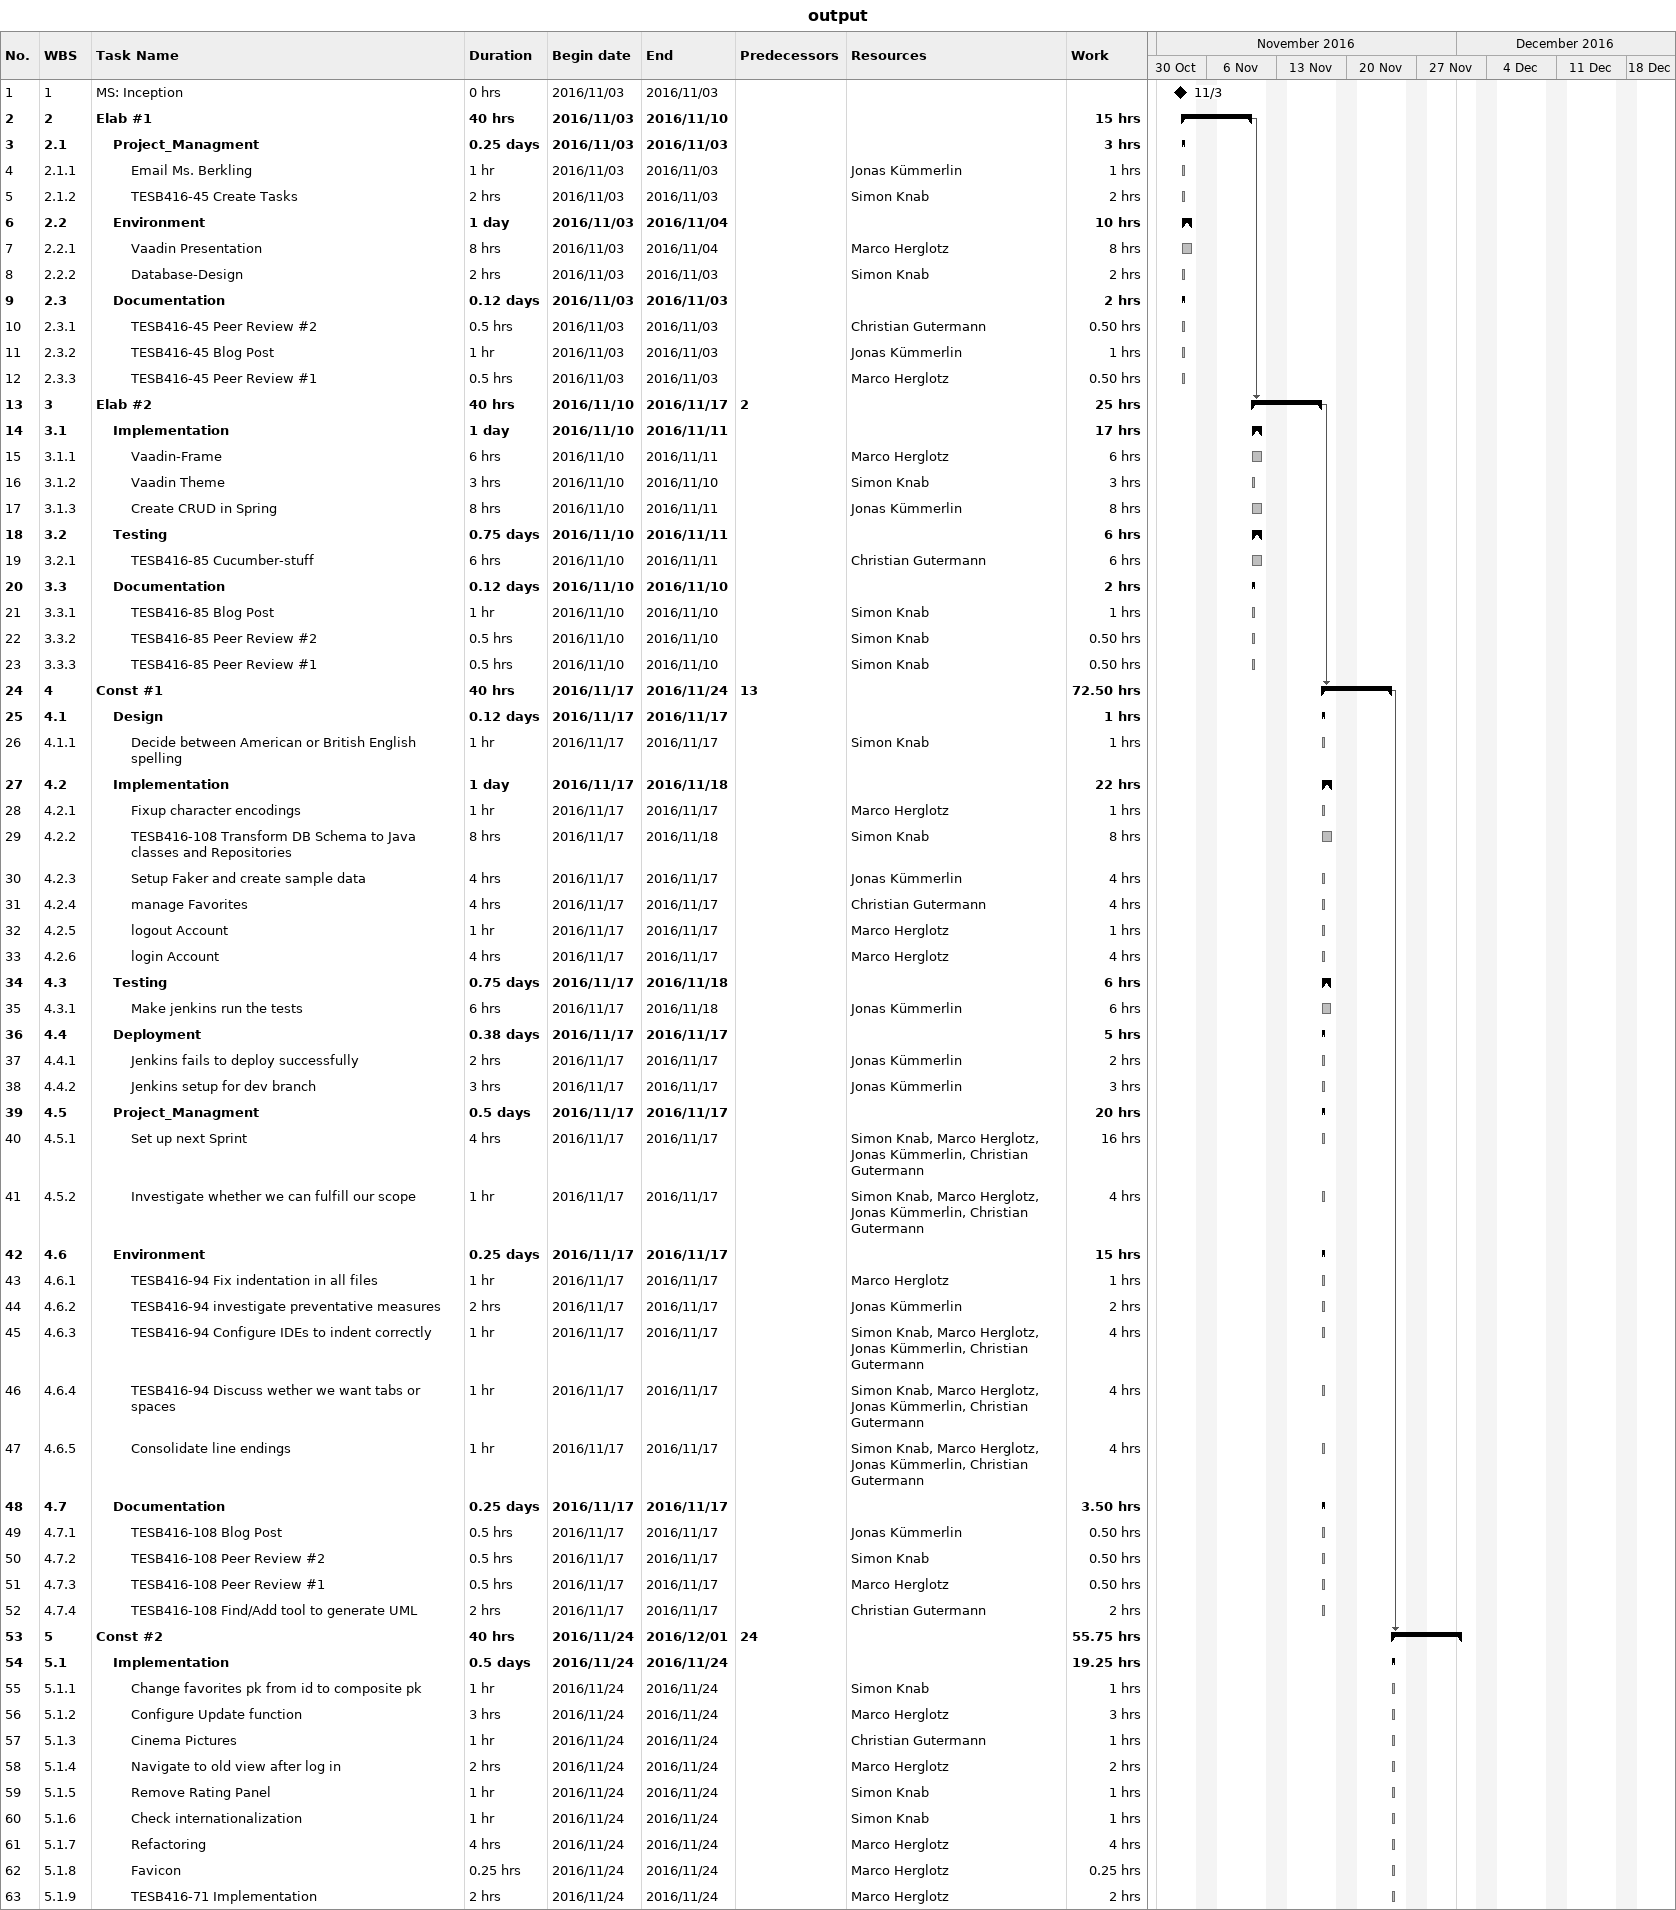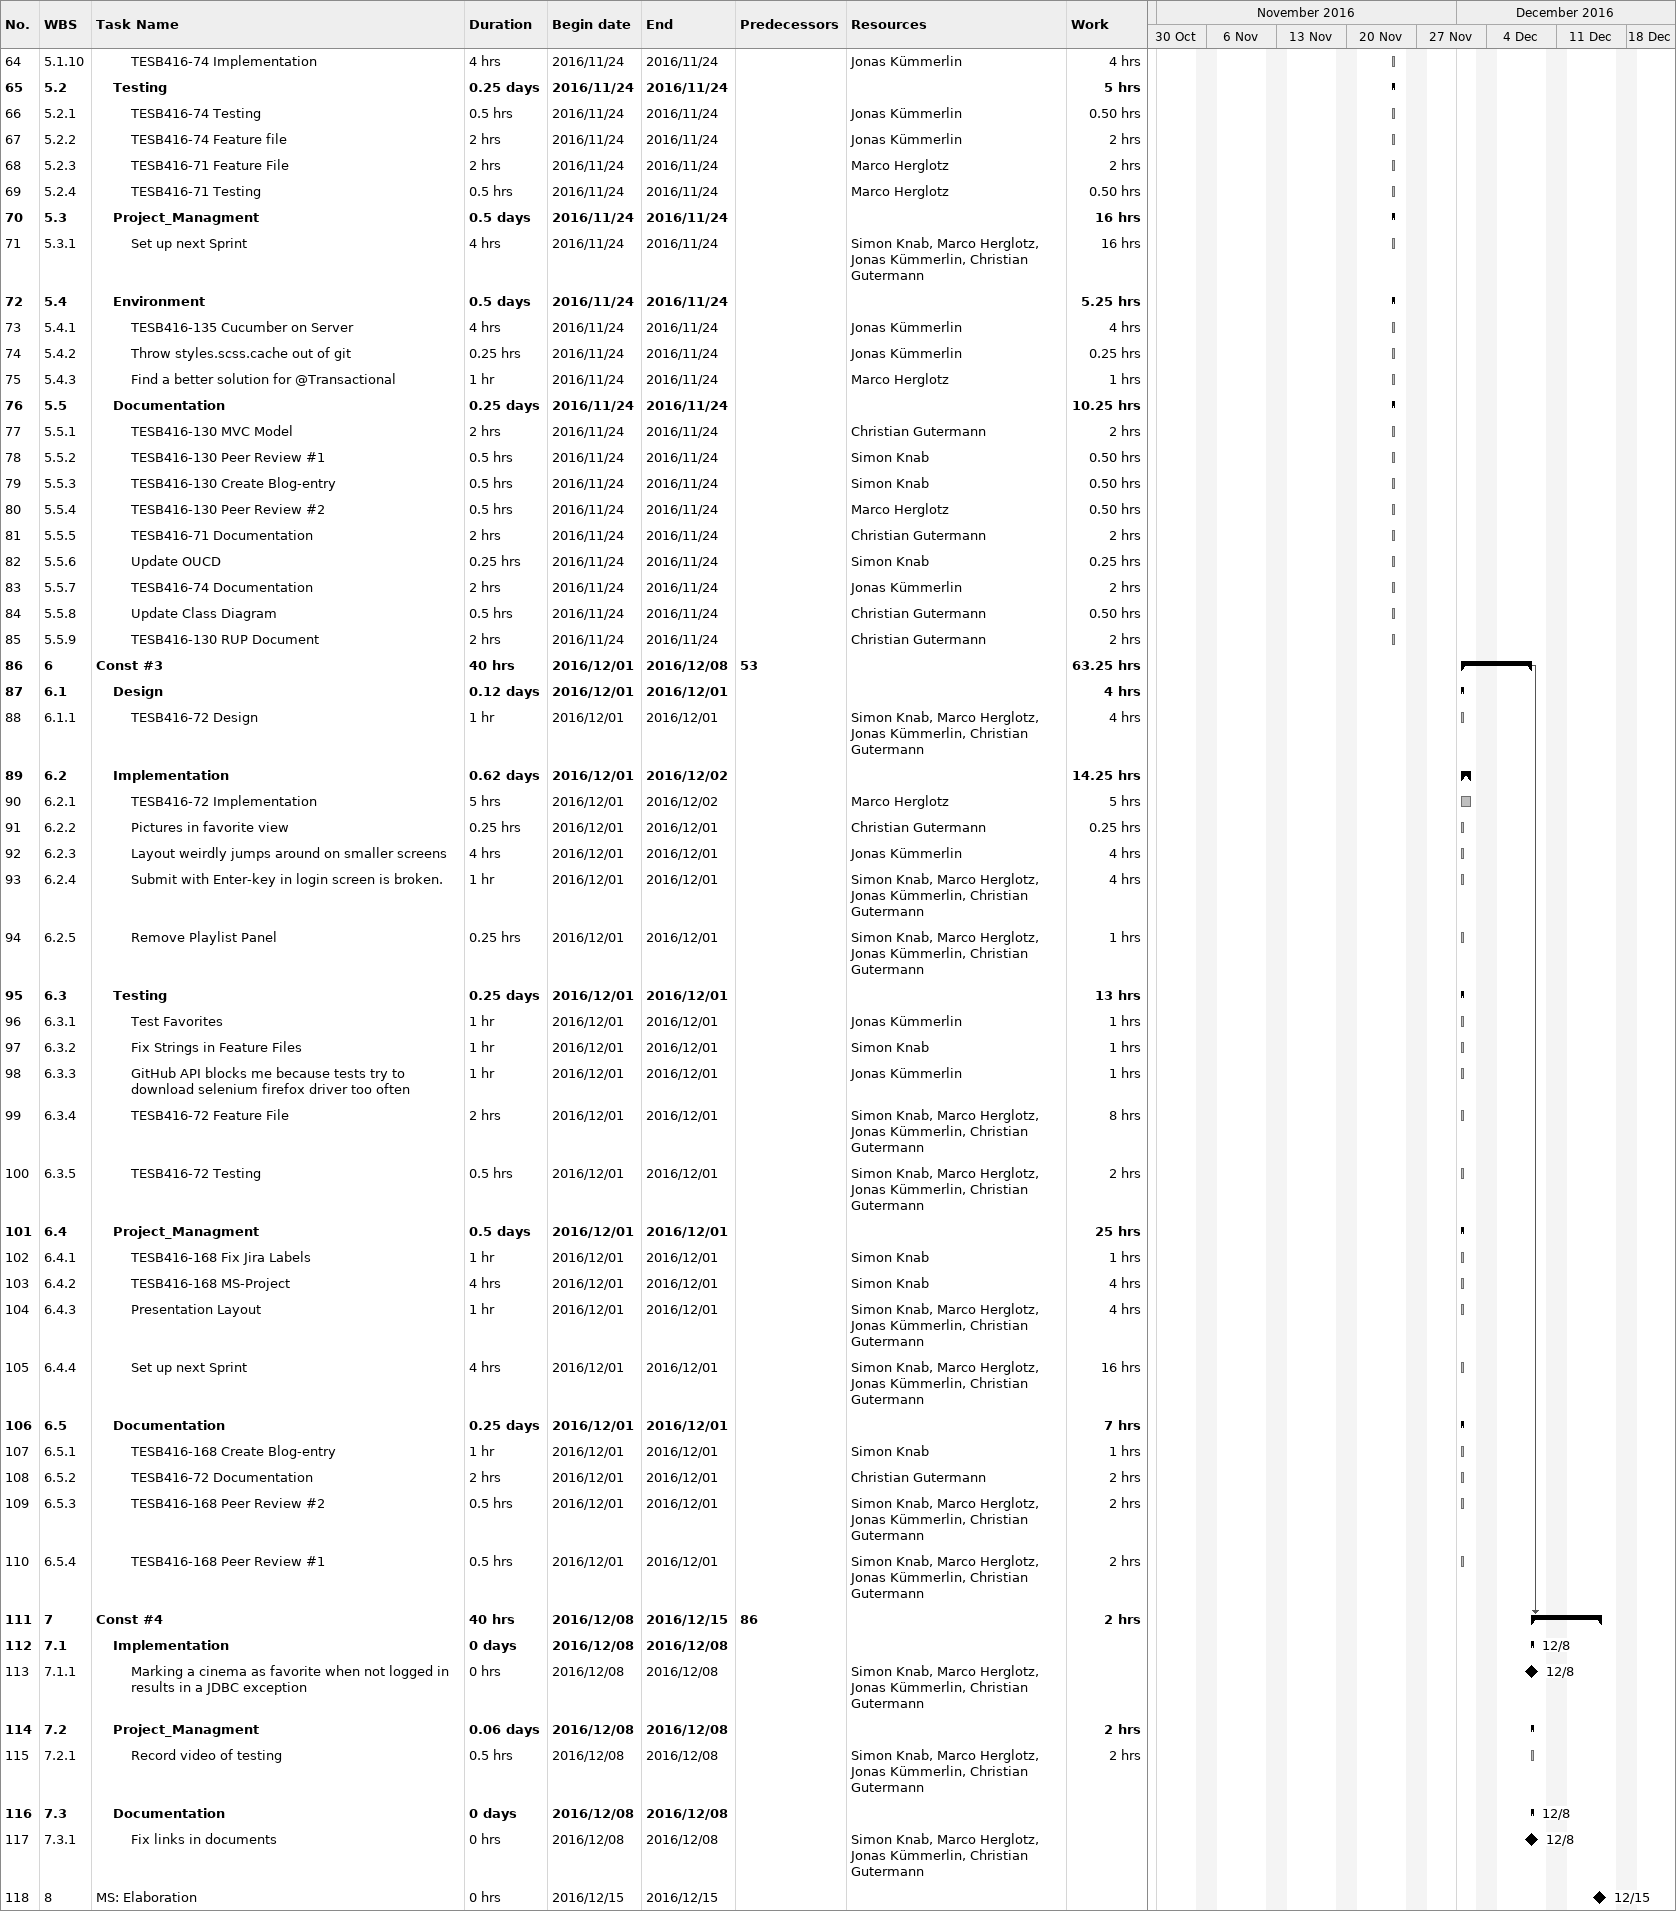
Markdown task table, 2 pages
output

| ID | WBS | Task | Duration | Start | Finish | Predecessors | Resources | Work (h) |
|---|---|---|---|---|---|---|---|---|
| 1 | 1 | MS: Inception | 0h | 2016-11-03 | 2016-11-03 |  |  |  |
| 2 | 2 | **Elab #1** | 40h | 2016-11-03 | 2016-11-10 |  |  | 15 |
| 3 | 2.1 | **Project_Managment** | 0.25d | 2016-11-03 | 2016-11-03 |  |  | 3 |
| 4 | 2.1.1 | Email Ms. Berkling | 1h | 2016-11-03 | 2016-11-03 |  | Jonas Kümmerlin | 1 |
| 5 | 2.1.2 | TESB416-45 Create Tasks | 2h | 2016-11-03 | 2016-11-03 |  | Simon Knab | 2 |
| 6 | 2.2 | **Environment** | 1d | 2016-11-03 | 2016-11-04 |  |  | 10 |
| 7 | 2.2.1 | Vaadin Presentation | 8h | 2016-11-03 | 2016-11-04 |  | Marco Herglotz | 8 |
| 8 | 2.2.2 | Database-Design | 2h | 2016-11-03 | 2016-11-03 |  | Simon Knab | 2 |
| 9 | 2.3 | **Documentation** | 0.12d | 2016-11-03 | 2016-11-03 |  |  | 2 |
| 10 | 2.3.1 | TESB416-45 Peer Review #2 | 0.5h | 2016-11-03 | 2016-11-03 |  | Christian Gutermann | 0.50 |
| 11 | 2.3.2 | TESB416-45 Blog Post | 1h | 2016-11-03 | 2016-11-03 |  | Jonas Kümmerlin | 1 |
| 12 | 2.3.3 | TESB416-45 Peer Review #1 | 0.5h | 2016-11-03 | 2016-11-03 |  | Marco Herglotz | 0.50 |
| 13 | 3 | **Elab #2** | 40h | 2016-11-10 | 2016-11-17 | 2 |  | 25 |
| 14 | 3.1 | **Implementation** | 1d | 2016-11-10 | 2016-11-11 |  |  | 17 |
| 15 | 3.1.1 | Vaadin-Frame | 6h | 2016-11-10 | 2016-11-11 |  | Marco Herglotz | 6 |
| 16 | 3.1.2 | Vaadin Theme | 3h | 2016-11-10 | 2016-11-10 |  | Simon Knab | 3 |
| 17 | 3.1.3 | Create CRUD in Spring | 8h | 2016-11-10 | 2016-11-11 |  | Jonas Kümmerlin | 8 |
| 18 | 3.2 | **Testing** | 0.75d | 2016-11-10 | 2016-11-11 |  |  | 6 |
| 19 | 3.2.1 | TESB416-85 Cucumber-stuff | 6h | 2016-11-10 | 2016-11-11 |  | Christian Gutermann | 6 |
| 20 | 3.3 | **Documentation** | 0.12d | 2016-11-10 | 2016-11-10 |  |  | 2 |
| 21 | 3.3.1 | TESB416-85 Blog Post | 1h | 2016-11-10 | 2016-11-10 |  | Simon Knab | 1 |
| 22 | 3.3.2 | TESB416-85 Peer Review #2 | 0.5h | 2016-11-10 | 2016-11-10 |  | Simon Knab | 0.50 |
| 23 | 3.3.3 | TESB416-85 Peer Review #1 | 0.5h | 2016-11-10 | 2016-11-10 |  | Simon Knab | 0.50 |
| 24 | 4 | **Const #1** | 40h | 2016-11-17 | 2016-11-24 | 13 |  | 72.50 |
| 25 | 4.1 | **Design** | 0.12d | 2016-11-17 | 2016-11-17 |  |  | 1 |
| 26 | 4.1.1 | Decide between American or British English spelling | 1h | 2016-11-17 | 2016-11-17 |  | Simon Knab | 1 |
| 27 | 4.2 | **Implementation** | 1d | 2016-11-17 | 2016-11-18 |  |  | 22 |
| 28 | 4.2.1 | Fixup character encodings | 1h | 2016-11-17 | 2016-11-17 |  | Marco Herglotz | 1 |
| 29 | 4.2.2 | TESB416-108 Transform DB Schema to Java classes and Repositories | 8h | 2016-11-17 | 2016-11-18 |  | Simon Knab | 8 |
| 30 | 4.2.3 | Setup Faker and create sample data | 4h | 2016-11-17 | 2016-11-17 |  | Jonas Kümmerlin | 4 |
| 31 | 4.2.4 | manage Favorites | 4h | 2016-11-17 | 2016-11-17 |  | Christian Gutermann | 4 |
| 32 | 4.2.5 | logout Account | 1h | 2016-11-17 | 2016-11-17 |  | Marco Herglotz | 1 |
| 33 | 4.2.6 | login Account | 4h | 2016-11-17 | 2016-11-17 |  | Marco Herglotz | 4 |
| 34 | 4.3 | **Testing** | 0.75d | 2016-11-17 | 2016-11-18 |  |  | 6 |
| 35 | 4.3.1 | Make jenkins run the tests | 6h | 2016-11-17 | 2016-11-18 |  | Jonas Kümmerlin | 6 |
| 36 | 4.4 | **Deployment** | 0.38d | 2016-11-17 | 2016-11-17 |  |  | 5 |
| 37 | 4.4.1 | Jenkins fails to deploy successfully | 2h | 2016-11-17 | 2016-11-17 |  | Jonas Kümmerlin | 2 |
| 38 | 4.4.2 | Jenkins setup for dev branch | 3h | 2016-11-17 | 2016-11-17 |  | Jonas Kümmerlin | 3 |
| 39 | 4.5 | **Project_Managment** | 0.5d | 2016-11-17 | 2016-11-17 |  |  | 20 |
| 40 | 4.5.1 | Set up next Sprint | 4h | 2016-11-17 | 2016-11-17 |  | Simon Knab, Marco Herglotz, Jonas Kümmerlin, Christian Gutermann | 16 |
| 41 | 4.5.2 | Investigate whether we can fulfill our scope | 1h | 2016-11-17 | 2016-11-17 |  | Simon Knab, Marco Herglotz, Jonas Kümmerlin, Christian Gutermann | 4 |
| 42 | 4.6 | **Environment** | 0.25d | 2016-11-17 | 2016-11-17 |  |  | 15 |
| 43 | 4.6.1 | TESB416-94 Fix indentation in all files | 1h | 2016-11-17 | 2016-11-17 |  | Marco Herglotz | 1 |
| 44 | 4.6.2 | TESB416-94 investigate preventative measures | 2h | 2016-11-17 | 2016-11-17 |  | Jonas Kümmerlin | 2 |
| 45 | 4.6.3 | TESB416-94 Configure IDEs to indent correctly | 1h | 2016-11-17 | 2016-11-17 |  | Simon Knab, Marco Herglotz, Jonas Kümmerlin, Christian Gutermann | 4 |
| 46 | 4.6.4 | TESB416-94 Discuss wether we want tabs or spaces | 1h | 2016-11-17 | 2016-11-17 |  | Simon Knab, Marco Herglotz, Jonas Kümmerlin, Christian Gutermann | 4 |
| 47 | 4.6.5 | Consolidate line endings | 1h | 2016-11-17 | 2016-11-17 |  | Simon Knab, Marco Herglotz, Jonas Kümmerlin, Christian Gutermann | 4 |
| 48 | 4.7 | **Documentation** | 0.25d | 2016-11-17 | 2016-11-17 |  |  | 3.50 |
| 49 | 4.7.1 | TESB416-108 Blog Post | 0.5h | 2016-11-17 | 2016-11-17 |  | Jonas Kümmerlin | 0.50 |
| 50 | 4.7.2 | TESB416-108 Peer Review #2 | 0.5h | 2016-11-17 | 2016-11-17 |  | Simon Knab | 0.50 |
| 51 | 4.7.3 | TESB416-108 Peer Review #1 | 0.5h | 2016-11-17 | 2016-11-17 |  | Marco Herglotz | 0.50 |
| 52 | 4.7.4 | TESB416-108 Find/Add tool to generate UML | 2h | 2016-11-17 | 2016-11-17 |  | Christian Gutermann | 2 |
| 53 | 5 | **Const #2** | 40h | 2016-11-24 | 2016-12-01 | 24 |  | 55.75 |
| 54 | 5.1 | **Implementation** | 0.5d | 2016-11-24 | 2016-11-24 |  |  | 19.25 |
| 55 | 5.1.1 | Change favorites pk from id to composite pk | 1h | 2016-11-24 | 2016-11-24 |  | Simon Knab | 1 |
| 56 | 5.1.2 | Configure Update function | 3h | 2016-11-24 | 2016-11-24 |  | Marco Herglotz | 3 |
| 57 | 5.1.3 | Cinema Pictures | 1h | 2016-11-24 | 2016-11-24 |  | Christian Gutermann | 1 |
| 58 | 5.1.4 | Navigate to old view after log in | 2h | 2016-11-24 | 2016-11-24 |  | Marco Herglotz | 2 |
| 59 | 5.1.5 | Remove Rating Panel | 1h | 2016-11-24 | 2016-11-24 |  | Simon Knab | 1 |
| 60 | 5.1.6 | Check internationalization | 1h | 2016-11-24 | 2016-11-24 |  | Simon Knab | 1 |
| 61 | 5.1.7 | Refactoring | 4h | 2016-11-24 | 2016-11-24 |  | Marco Herglotz | 4 |
| 62 | 5.1.8 | Favicon | 0.25h | 2016-11-24 | 2016-11-24 |  | Marco Herglotz | 0.25 |
| 63 | 5.1.9 | TESB416-71 Implementation | 2h | 2016-11-24 | 2016-11-24 |  | Marco Herglotz | 2 |
| 64 | 5.1.10 | TESB416-74 Implementation | 4h | 2016-11-24 | 2016-11-24 |  | Jonas Kümmerlin | 4 |
| 65 | 5.2 | **Testing** | 0.25d | 2016-11-24 | 2016-11-24 |  |  | 5 |
| 66 | 5.2.1 | TESB416-74 Testing | 0.5h | 2016-11-24 | 2016-11-24 |  | Jonas Kümmerlin | 0.50 |
| 67 | 5.2.2 | TESB416-74 Feature file | 2h | 2016-11-24 | 2016-11-24 |  | Jonas Kümmerlin | 2 |
| 68 | 5.2.3 | TESB416-71 Feature File | 2h | 2016-11-24 | 2016-11-24 |  | Marco Herglotz | 2 |
| 69 | 5.2.4 | TESB416-71 Testing | 0.5h | 2016-11-24 | 2016-11-24 |  | Marco Herglotz | 0.50 |
| 70 | 5.3 | **Project_Managment** | 0.5d | 2016-11-24 | 2016-11-24 |  |  | 16 |
| 71 | 5.3.1 | Set up next Sprint | 4h | 2016-11-24 | 2016-11-24 |  | Simon Knab, Marco Herglotz, Jonas Kümmerlin, Christian Gutermann | 16 |
| 72 | 5.4 | **Environment** | 0.5d | 2016-11-24 | 2016-11-24 |  |  | 5.25 |
| 73 | 5.4.1 | TESB416-135 Cucumber on Server | 4h | 2016-11-24 | 2016-11-24 |  | Jonas Kümmerlin | 4 |
| 74 | 5.4.2 | Throw styles.scss.cache out of git | 0.25h | 2016-11-24 | 2016-11-24 |  | Jonas Kümmerlin | 0.25 |
| 75 | 5.4.3 | Find a better solution for @Transactional | 1h | 2016-11-24 | 2016-11-24 |  | Marco Herglotz | 1 |
| 76 | 5.5 | **Documentation** | 0.25d | 2016-11-24 | 2016-11-24 |  |  | 10.25 |
| 77 | 5.5.1 | TESB416-130 MVC Model | 2h | 2016-11-24 | 2016-11-24 |  | Christian Gutermann | 2 |
| 78 | 5.5.2 | TESB416-130 Peer Review #1 | 0.5h | 2016-11-24 | 2016-11-24 |  | Simon Knab | 0.50 |
| 79 | 5.5.3 | TESB416-130 Create Blog-entry | 0.5h | 2016-11-24 | 2016-11-24 |  | Simon Knab | 0.50 |
| 80 | 5.5.4 | TESB416-130 Peer Review #2 | 0.5h | 2016-11-24 | 2016-11-24 |  | Marco Herglotz | 0.50 |
| 81 | 5.5.5 | TESB416-71 Documentation | 2h | 2016-11-24 | 2016-11-24 |  | Christian Gutermann | 2 |
| 82 | 5.5.6 | Update OUCD | 0.25h | 2016-11-24 | 2016-11-24 |  | Simon Knab | 0.25 |
| 83 | 5.5.7 | TESB416-74 Documentation | 2h | 2016-11-24 | 2016-11-24 |  | Jonas Kümmerlin | 2 |
| 84 | 5.5.8 | Update Class Diagram | 0.5h | 2016-11-24 | 2016-11-24 |  | Christian Gutermann | 0.50 |
| 85 | 5.5.9 | TESB416-130 RUP Document | 2h | 2016-11-24 | 2016-11-24 |  | Christian Gutermann | 2 |
| 86 | 6 | **Const #3** | 40h | 2016-12-01 | 2016-12-08 | 53 |  | 63.25 |
| 87 | 6.1 | **Design** | 0.12d | 2016-12-01 | 2016-12-01 |  |  | 4 |
| 88 | 6.1.1 | TESB416-72 Design | 1h | 2016-12-01 | 2016-12-01 |  | Simon Knab, Marco Herglotz, Jonas Kümmerlin, Christian Gutermann | 4 |
| 89 | 6.2 | **Implementation** | 0.62d | 2016-12-01 | 2016-12-02 |  |  | 14.25 |
| 90 | 6.2.1 | TESB416-72 Implementation | 5h | 2016-12-01 | 2016-12-02 |  | Marco Herglotz | 5 |
| 91 | 6.2.2 | Pictures in favorite view | 0.25h | 2016-12-01 | 2016-12-01 |  | Christian Gutermann | 0.25 |
| 92 | 6.2.3 | Layout weirdly jumps around on smaller screens | 4h | 2016-12-01 | 2016-12-01 |  | Jonas Kümmerlin | 4 |
| 93 | 6.2.4 | Submit with Enter-key in login screen is broken. | 1h | 2016-12-01 | 2016-12-01 |  | Simon Knab, Marco Herglotz, Jonas Kümmerlin, Christian Gutermann | 4 |
| 94 | 6.2.5 | Remove Playlist Panel | 0.25h | 2016-12-01 | 2016-12-01 |  | Simon Knab, Marco Herglotz, Jonas Kümmerlin, Christian Gutermann | 1 |
| 95 | 6.3 | **Testing** | 0.25d | 2016-12-01 | 2016-12-01 |  |  | 13 |
| 96 | 6.3.1 | Test Favorites | 1h | 2016-12-01 | 2016-12-01 |  | Jonas Kümmerlin | 1 |
| 97 | 6.3.2 | Fix Strings in Feature Files | 1h | 2016-12-01 | 2016-12-01 |  | Simon Knab | 1 |
| 98 | 6.3.3 | GitHub API blocks me because tests try to download selenium firefox driver too often | 1h | 2016-12-01 | 2016-12-01 |  | Jonas Kümmerlin | 1 |
| 99 | 6.3.4 | TESB416-72 Feature File | 2h | 2016-12-01 | 2016-12-01 |  | Simon Knab, Marco Herglotz, Jonas Kümmerlin, Christian Gutermann | 8 |
| 100 | 6.3.5 | TESB416-72 Testing | 0.5h | 2016-12-01 | 2016-12-01 |  | Simon Knab, Marco Herglotz, Jonas Kümmerlin, Christian Gutermann | 2 |
| 101 | 6.4 | **Project_Managment** | 0.5d | 2016-12-01 | 2016-12-01 |  |  | 25 |
| 102 | 6.4.1 | TESB416-168 Fix Jira Labels | 1h | 2016-12-01 | 2016-12-01 |  | Simon Knab | 1 |
| 103 | 6.4.2 | TESB416-168 MS-Project | 4h | 2016-12-01 | 2016-12-01 |  | Simon Knab | 4 |
| 104 | 6.4.3 | Presentation Layout | 1h | 2016-12-01 | 2016-12-01 |  | Simon Knab, Marco Herglotz, Jonas Kümmerlin, Christian Gutermann | 4 |
| 105 | 6.4.4 | Set up next Sprint | 4h | 2016-12-01 | 2016-12-01 |  | Simon Knab, Marco Herglotz, Jonas Kümmerlin, Christian Gutermann | 16 |
| 106 | 6.5 | **Documentation** | 0.25d | 2016-12-01 | 2016-12-01 |  |  | 7 |
| 107 | 6.5.1 | TESB416-168 Create Blog-entry | 1h | 2016-12-01 | 2016-12-01 |  | Simon Knab | 1 |
| 108 | 6.5.2 | TESB416-72 Documentation | 2h | 2016-12-01 | 2016-12-01 |  | Christian Gutermann | 2 |
| 109 | 6.5.3 | TESB416-168 Peer Review #2 | 0.5h | 2016-12-01 | 2016-12-01 |  | Simon Knab, Marco Herglotz, Jonas Kümmerlin, Christian Gutermann | 2 |
| 110 | 6.5.4 | TESB416-168 Peer Review #1 | 0.5h | 2016-12-01 | 2016-12-01 |  | Simon Knab, Marco Herglotz, Jonas Kümmerlin, Christian Gutermann | 2 |
| 111 | 7 | **Const #4** | 40h | 2016-12-08 | 2016-12-15 | 86 |  | 2 |
| 112 | 7.1 | **Implementation** | 0d | 2016-12-08 | 2016-12-08 |  |  |  |
| 113 | 7.1.1 | Marking a cinema as favorite when not logged in results in a JDBC exception | 0h | 2016-12-08 | 2016-12-08 |  | Simon Knab, Marco Herglotz, Jonas Kümmerlin, Christian Gutermann |  |
| 114 | 7.2 | **Project_Managment** | 0.06d | 2016-12-08 | 2016-12-08 |  |  | 2 |
| 115 | 7.2.1 | Record video of testing | 0.5h | 2016-12-08 | 2016-12-08 |  | Simon Knab, Marco Herglotz, Jonas Kümmerlin, Christian Gutermann | 2 |
| 116 | 7.3 | **Documentation** | 0d | 2016-12-08 | 2016-12-08 |  |  |  |
| 117 | 7.3.1 | Fix links in documents | 0h | 2016-12-08 | 2016-12-08 |  | Simon Knab, Marco Herglotz, Jonas Kümmerlin, Christian Gutermann |  |
| 118 | 8 | MS: Elaboration | 0h | 2016-12-15 | 2016-12-15 |  |  |  |
